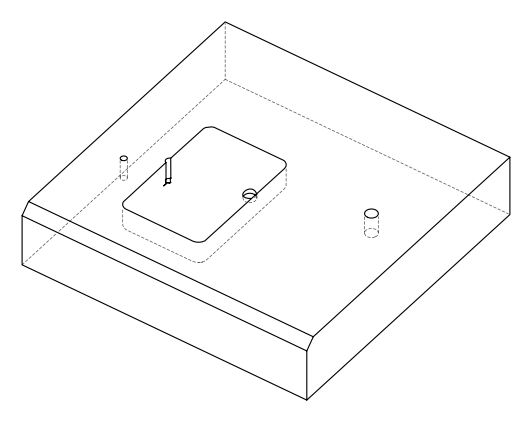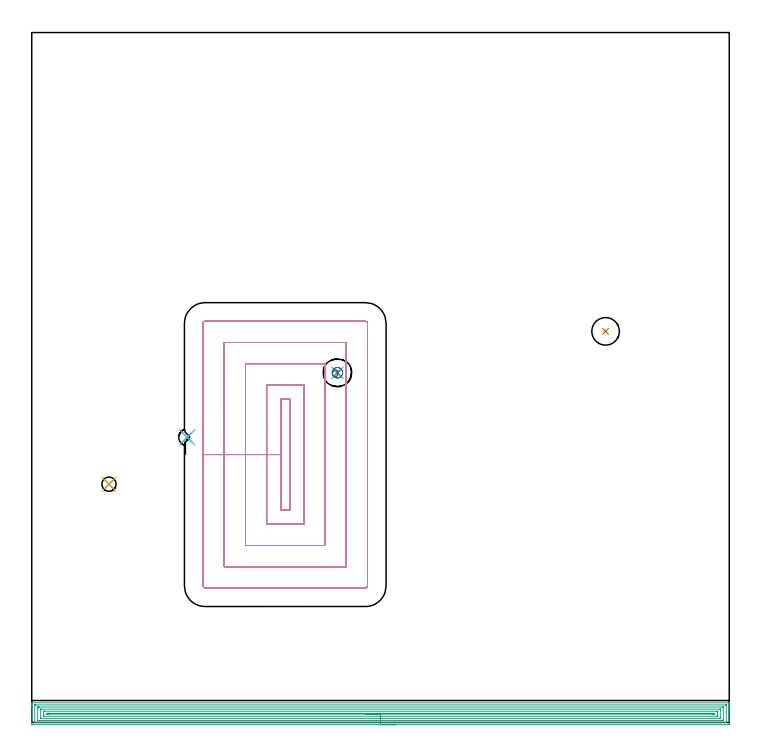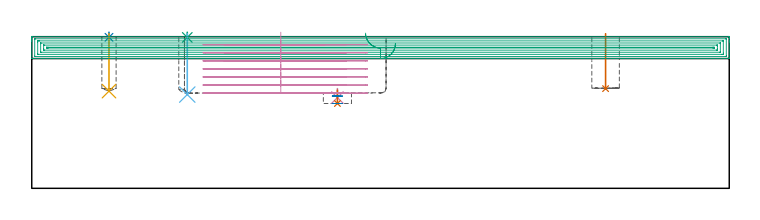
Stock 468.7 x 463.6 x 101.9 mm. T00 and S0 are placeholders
(PLAN: 10 operations, 7 tool changes, 50.4 min)
(1 INDEXABLE_INSERT_DRILL_BLIND_HOLE_FROM_SOLID | STEP1POCKET | NXT0302_008 | 0.15 min | 9300 mm3)
(2 SPOT_DRILL | STEP1POCKET_1 | NXT0321_9005460120000 | 0.03 min | 0 mm3)
(3 SPOT_DRILL_1 | STEP1POCKET_2 | NXT0321_9005460120000 | 0.03 min | 1 mm3)
(4 SPOT_DRILL_2 | STEP1POCKET_3 | NXT0321_9005460120000 | 0.06 min | 4451 mm3)
(5 DRILL_BLIND_HOLE_INTO_CENTER | STEP1POCKET_1 | NXT0301_067 | 0.16 min | 2545 mm3)
(6 DRILL_BLIND_HOLE_INTO_CENTER_1 | STEP1POCKET_2 | UGT0301_225 | 0.17 min | 3716 mm3)
(7 DRILL_BLIND_HOLE_INTO_CENTER_2 | STEP1POCKET_3 | NXT0301_128 | 0.05 min | 486 mm3)
(8 MILL_ROUGH_BLIND_HOLE_CONTOUR | STEP1POCKET_3 | UGT0201_129 | Spiral | 0.29 min | 3470 mm3)
(9 AREA_MILL | FG_CHAMFER_SURFACE | UGT0205_001 | 22.7 min | 50639 mm3)
(10 MILL_RECTANGULAR_POCKET | POCKET_RECTANGULAR_STRAIGHT | NXT0201_007 | Follow Part, ap 6.25, ae 75% | 26.79 min | 1031757 mm3)
(TOOL NXT0302_008 | Index. Insert Drill 18.5mm [880-D1850L25-05] | D18.5 PA176 FL93 Z2)
(TOOL NXT0321_9005460120000 | NC Spot Drill, 142deg, 12mm, Carbide, Uncoated | D12 PA142 FL30 Z2)
(TOOL NXT0301_067 | Carbide Drill 9.6mm [860.1-0960-029A1-MM 2214] | D9.6 PA140 FL47 Z2)
(TOOL UGT0301_225 | Twist Drill 11.4 mm | D11.4 PA118 FL92 Z2)
(TOOL NXT0301_128 | Carbide Drill 12mm [861.1-1200-036A1-GP GC34] | D12 PA150 FL37.4 Z2)
(TOOL UGT0201_129 | Carbide End Mill 11.9 | D11.9 FL15 Z4)
(TOOL UGT0205_001 | Chamfer Mill 20 x 3 x 45 deg. | D20 FL50 Z2)
(TOOL NXT0201_007 | ENDMILL 25mm [R216.25-25050GCK54P 1620] | D25 R3 FL54 Z5)
(OP 1 INDEXABLE_INSERT_DRILL_BLIND_HOLE_FROM_SOLID)
G17 G21 G94 G90
T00 M6
G54
G17 G0 G90 X385.6 Y262.8 S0 M3
G43 Z111.9 H1
G94 G81 G98 Z67. F250. R103.9
G80
M5
M2
(OP 2 SPOT_DRILL)
G17 G21 G94 G90
T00 M6
G54
G17 G0 G90 X51.9 Y160.1 S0 M3
G43 Z111.9 H0
G94 G81 G98 Z101.487 F250. R104.9
G80
M5
M2
(OP 3 SPOT_DRILL_1)
G17 G21 G94 G90
T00 M6
G54
G17 G0 G90 X104.5 Y191.6 S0 M3
G43 Z111.9 H0
G94 G81 G98 Z101.409 F250. R104.9
G80
M5
M2
(OP 4 SPOT_DRILL_2)
G17 G21 G94 G90
T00 M6
G54
G17 G0 G90 X205.4 Y235. S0 M3
G43 Z111.9 H0
G94 G81 G98 Z61. F250. R67.
G80
M5
M2
(OP 5 DRILL_BLIND_HOLE_INTO_CENTER)
G17 G21 G94 G90
T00 M6
G54
G17 G0 G90 X51.9 Y160.1 S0 M3
G43 Z111.9 H1
G94 G81 G98 Z65.3 F250. R103.9
G80
M5
M2
(OP 6 DRILL_BLIND_HOLE_INTO_CENTER_1)
G17 G21 G94 G90
T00 M6
G54
G17 G0 G90 X104.5 Y191.6 S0 M3
G43 Z111.9 H0
G94 G81 G98 Z63. F250. R103.9
G80
M5
M2
(OP 7 DRILL_BLIND_HOLE_INTO_CENTER_2)
G17 G21 G94 G90
T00 M6
G54
G17 G0 G90 X205.4 Y235. S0 M3
G43 Z111.9 H1
G94 G81 G98 Z57. F250. R66.
G80
M5
M2
(OP 8 MILL_ROUGH_BLIND_HOLE_CONTOUR)
G17 G21 G94 G90
T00 M6
G54
G17 G0 G90 X205.4 Y235. S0 M3
G43 Z111.9 H0
Z62.
G94 G3 X205.943 Y235.719 R0.565 F250.
X204.921 Y236.683 R1.372
X202.504 Y235.752 R2.339
X202.424 Y233.157 R2.349
X207.243 Y232.024 R3.5
X202.424 Y233.157 R-3.5
X204.833 Y232.591 R1.75
X205.4 Y235. R1.75
G0 Z57.
G3 X205.943 Y235.719 R0.565
X204.921 Y236.683 R1.372
X202.504 Y235.752 R2.339
X202.424 Y233.157 R2.349
X207.243 Y232.024 R3.5
X202.424 Y233.157 R-3.5
X204.833 Y232.591 R1.75
X205.4 Y235. R1.75
G0 Z111.9
M5
M2
(OP 9 AREA_MILL)
G17 G21 G94 G90
T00 M6
G54
G17 G0 G90 X244.35 Y-1.5 S1061 M3
G43 Z111.9 H0
Z97.2
G94 G1 X244.312 Z96.328 F250.
X244.198 Z95.464
X244.009 Z94.612
X243.747 Z93.78
X243.413 Z92.974
X243.01 Z92.2
X242.541 Z91.464
X242.01 Z90.772
X241.421 Z90.129
X240.778 Z89.54
X240.086 Z89.008
X239.35 Z88.54
X238.576 Z88.137
X237.77 Z87.803
X236.938 Z87.541
X236.086 Z87.352
X235.222 Z87.238
X234.35 Z87.2
X0.624
X0.087 Y-1.495 Z87.203
X0.01 Y-1.492 Z87.206
X0. Y-1.41 Z87.288
Y10.222 Z98.917
Y10.75 Z99.447
Y11.097 Z99.793
Y11.625 Z100.321
Y11.971 Z100.666
Y12.665 Z101.364
Y12.919 Z101.619
X0.001 Y13.06 Z101.753
X0.005 Y13.142 Z101.833
X0.01 Y13.197 Z101.888
X0.177 Y13.2 Z101.9
X468.523
X468.69 Y13.197 Z101.888
X468.697 Y13.062 Z101.754
X468.7 Y12.919 Z101.619
Y12.665 Z101.365
Y11.971 Z100.666
Y10.75 Z99.447
Y10.222 Z98.917
Y9.612 Z98.307
Y-1.146 Z87.551
X468.697 Y-1.413 Z87.285
X468.69 Y-1.492 Z87.205
X468.609 Y-1.499 Z87.199
X468.076 Y-1.5 Z87.2
X234.35
Y-0.086 Z88.614
X2.221 Y-0.085 Z88.615
X2.057 Y-0.082 Z88.618
X2.019 Y-0.079 Z88.621
X2.009 Y-0.076 Z88.624
X2.006 Y-0.065 Z88.635
X2.003 Y-0.032 Z88.668
X2. Y0.131 Z88.831
Y11.499 Z100.199
X2.002 Y11.634 Z100.334
X2.007 Y11.741 Z100.441
X2.01 Y11.772 Z100.472
X2.02 Y11.779 Z100.479
X2.06 Y11.78 Z100.48
X2.412 Y11.784 Z100.484
X2.602 Y11.785 Z100.485
X466.479
X466.643 Y11.782 Z100.482
X466.681 Y11.779 Z100.479
X466.69 Y11.776 Z100.476
X466.694 Y11.765 Z100.465
X466.697 Y11.732 Z100.432
X466.7 Y11.569 Z100.269
Y0.2 Z88.9
X466.698 Y0.066 Z88.766
X466.693 Y-0.041 Z88.659
X466.69 Y-0.072 Z88.628
X466.68 Y-0.079 Z88.621
X466.64 Y-0.08 Z88.62
X466.288 Y-0.085 Z88.615
X466.098 Y-0.086 Z88.614
X234.35
Y1.328 Z90.028
X4.351 Y1.329 Z90.029
X4.199 Y1.33 Z90.03
X4.048 Y1.334 Z90.034
X4.013 Y1.335 Z90.035
X4.008 Y1.361 Z90.061
X4.003 Y1.413 Z90.113
X4.001 Y1.477 Z90.177
X4. Y9.543 Z98.243
X4.004 Y10.222 Z98.922
X4.007 Y10.32 Z99.02
X4.01 Y10.362 Z99.062
X4.053 Y10.365 Z99.065
X4.199 Y10.368 Z99.068
X4.941 Y10.371 Z99.071
X5.093
X464.349
X464.501 Y10.37 Z99.07
X464.652 Y10.366 Z99.066
X464.687 Y10.365 Z99.065
X464.692 Y10.339 Z99.039
X464.697 Y10.287 Z98.987
X464.699 Y10.222 Z98.922
X464.7 Y2.157 Z90.857
X464.696 Y1.477 Z90.177
X464.693 Y1.38 Z90.08
X464.69 Y1.338 Z90.038
X464.647 Y1.335 Z90.035
X464.501 Y1.332 Z90.032
X463.759 Y1.329 Z90.029
X463.607 Y1.328 Z90.028
X234.35
Y2.743 Z91.443
X6.145
X6.094 Y2.744 Z91.444
X6.042 Y2.748 Z91.448
X6.01 Y2.753 Z91.453
X6.007 Y2.799 Z91.499
X6. Y3.214 Z91.914
Y8.473 Z97.173
X6.008 Y8.904 Z97.604
X6.011 Y8.95 Z97.65
X6.09 Y8.954 Z97.654
X6.221 Y8.956 Z97.656
X462.555 Y8.957 Z97.657
X462.606 Y8.956 Z97.656
X462.658 Y8.952 Z97.652
X462.69 Y8.947 Z97.647
X462.693 Y8.901 Z97.601
X462.7 Y8.486 Z97.186
Y3.226 Z91.926
X462.692 Y2.796 Z91.496
X462.689 Y2.75 Z91.45
X462.61 Y2.746 Z91.446
X462.479 Y2.744 Z91.444
X234.35 Y2.743 Z91.443
Y4.157 Z92.857
X8.611
X8.235 Y4.16 Z92.86
X8.047 Y4.163 Z92.863
X8.01 Y4.164 Z92.864
X8.006 Y4.198 Z92.898
X8.004 Y4.252 Z92.952
X8. Y4.755 Z93.455
Y4.975 Z93.675
Y7.378 Z96.078
X8.003 Y7.472 Z96.172
X8.007 Y7.528 Z96.228
X8.011 Y7.537 Z96.237
X8.016 Y7.539 Z96.239
X8.041 Y7.541 Z96.241
X8.25 Y7.543 Z96.243
X8.668
X460.089
X460.465 Y7.54 Z96.24
X460.653 Y7.537 Z96.237
X460.69 Y7.535 Z96.235
X460.694 Y7.502 Z96.202
X460.696 Y7.448 Z96.148
X460.7 Y6.945 Z95.645
Y6.724 Z95.424
Y5.196 Z93.896
Y4.322 Z93.022
X460.697 Y4.228 Z92.928
X460.693 Y4.172 Z92.872
X460.689 Y4.163 Z92.863
X460.684 Y4.16 Z92.86
X460.659 Y4.159 Z92.859
X460.45 Y4.157 Z92.857
X460.032
X234.35
Y5.571 Z94.271
X11.35
X10.74 Y5.572 Z94.272
X10.456 Y5.574 Z94.274
X10.171 Y5.578 Z94.278
X10.01 Y5.589 Z94.289
X10.006 Y5.701 Z94.401
X10.005 Y5.85 Z94.55
X10.008 Y6.073 Z94.773
X10.01 Y6.122 Z94.822
X10.076 Y6.125 Z94.825
X10.173 Y6.127 Z94.827
X10.456 Y6.128 Z94.828
X11.065 Y6.129 Z94.829
X457.35
X457.96 Y6.128 Z94.828
X458.244 Y6.126 Z94.826
X458.529 Y6.122 Z94.822
X458.69 Y6.111 Z94.811
X458.694 Y5.999 Z94.699
X458.695 Y5.85 Z94.55
X458.692 Y5.627 Z94.327
X458.69 Y5.578 Z94.278
X458.624 Y5.575 Z94.275
X458.527 Y5.573 Z94.273
X458.244 Y5.572 Z94.272
X457.635 Y5.571 Z94.271
X234.35
X233.478 Z94.309
X232.613 Z94.423
X231.762 Z94.612
X230.93 Z94.874
X230.124 Z95.208
X229.35 Z95.611
X228.614 Z96.08
X227.922 Z96.611
X227.279 Z97.2
X226.69 Z97.843
X226.158 Z98.535
X225.69 Z99.271
X225.287 Z100.045
X224.953 Z100.851
X224.691 Z101.683
X224.502 Z102.535
X224.388 Z103.4
X224.35 Z104.271
G0 Z111.9
M5
M2
(OP 10 MILL_RECTANGULAR_POCKET)
G17 G21 G94 G90
T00 M6
G54
G17 G0 G90 X167.35 Y211.402 S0 M3
G43 Z111.9 H1
Z104.9
G94 G1 Y196.974 Z101.034 F250.
Y180. Z96.486
Y142.65 F500.
X173.35
Y217.35
X167.35
Y196.974
Y180.
X157.85
Y133.15
X182.85
Y226.85
X157.85
Y196.974
Y180.
X143.6
Y118.9
X197.1
Y241.1
X143.6
Y196.974
Y180.
X129.35
Y104.65
X211.35
Y255.35
X129.35
Y180.
X115.1
Y91.8
G3 X116.5 Y90.4 R1.4
G1 X224.2
G3 X225.6 Y91.8 R1.4
G1 Y268.2
G3 X224.2 Y269.6 R1.4
G1 X116.5
G3 X115.1 Y268.2 R1.4
G1 Y180.
Y179.
G0 X167.35 Y211.402 Z99.486
G1 Y196.974 Z95.62 F250.
Y180. Z91.071
Y142.65 F500.
X173.35
Y217.35
X167.35
Y196.974
Y180.
X157.85
Y133.15
X182.85
Y226.85
X157.85
Y196.974
Y180.
X143.6
Y118.9
X197.1
Y241.1
X143.6
Y196.974
Y180.
X129.35
Y104.65
X211.35
Y255.35
X129.35
Y180.
X115.1
Y91.8
G3 X116.5 Y90.4 R1.4
G1 X224.2
G3 X225.6 Y91.8 R1.4
G1 Y268.2
G3 X224.2 Y269.6 R1.4
G1 X116.5
G3 X115.1 Y268.2 R1.4
G1 Y180.
Y179.
G0 X167.35 Y211.402 Z94.071
G1 Y196.974 Z90.205 F250.
Y180. Z85.657
Y142.65 F500.
X173.35
Y217.35
X167.35
Y196.974
Y180.
X157.85
Y133.15
X182.85
Y226.85
X157.85
Y196.974
Y180.
X143.6
Y118.9
X197.1
Y241.1
X143.6
Y196.974
Y180.
X129.35
Y104.65
X211.35
Y255.35
X129.35
Y180.
X115.1
Y91.8
G3 X116.5 Y90.4 R1.4
G1 X224.2
G3 X225.6 Y91.8 R1.4
G1 Y268.2
G3 X224.2 Y269.6 R1.4
G1 X116.5
G3 X115.1 Y268.2 R1.4
G1 Y180.
Y179.
G0 X167.35 Y211.402 Z88.657
G1 Y196.974 Z84.791 F250.
Y180. Z80.243
Y142.65 F500.
X173.35
Y217.35
X167.35
Y196.974
Y180.
X157.85
Y133.15
X182.85
Y226.85
X157.85
Y196.974
Y180.
X143.6
Y118.9
X197.1
Y241.1
X143.6
Y196.974
Y180.
X129.35
Y104.65
X211.35
Y255.35
X129.35
Y180.
X115.1
Y91.8
G3 X116.5 Y90.4 R1.4
G1 X224.2
G3 X225.6 Y91.8 R1.4
G1 Y268.2
G3 X224.2 Y269.6 R1.4
G1 X116.5
G3 X115.1 Y268.2 R1.4
G1 Y180.
Y179.
G0 X167.35 Y211.402 Z83.243
G1 Y196.974 Z79.377 F250.
Y180. Z74.829
Y142.65 F500.
X173.35
Y217.35
X167.35
Y196.974
Y180.
X157.85
Y133.15
X182.85
Y226.85
X157.85
Y196.974
Y180.
X143.6
Y118.9
X197.1
Y241.1
X143.6
Y196.974
Y180.
X129.35
Y104.65
X211.35
Y255.35
X129.35
Y180.
X115.1
Y91.8
G3 X116.5 Y90.4 R1.4
G1 X224.2
G3 X225.6 Y91.8 R1.4
G1 Y268.2
G3 X224.2 Y269.6 R1.4
G1 X116.5
G3 X115.1 Y268.2 R1.4
G1 Y180.
Y179.
G0 X167.35 Y211.402 Z77.829
G1 Y196.974 Z73.962 F250.
Y180. Z69.414
Y142.65 F500.
X173.35
Y217.35
X167.35
Y196.974
Y180.
X157.85
Y133.15
X182.85
Y226.85
X157.85
Y196.974
Y180.
X143.6
Y118.9
X197.1
Y241.1
X143.6
Y196.974
Y180.
X129.35
Y104.65
X211.35
Y255.35
X129.35
Y180.
X115.1
Y91.8
G3 X116.5 Y90.4 R1.4
G1 X224.2
G3 X225.6 Y91.8 R1.4
G1 Y268.2
G3 X224.2 Y269.6 R1.4
G1 X116.5
G3 X115.1 Y268.2 R1.4
G1 Y180.
Y179.
G0 X167.35 Y211.402 Z72.414
G1 Y196.974 Z68.548 F250.
Y180. Z64.
Y142.65 F500.
X173.35
Y217.35
X167.35
Y196.974
Y180.
X157.85
Y133.15
X182.85
Y226.85
X157.85
Y196.974
Y180.
X143.6
Y118.9
X197.1
Y241.1
X143.6
Y196.974
Y180.
X129.35
Y104.65
X211.35
Y255.35
X129.35
Y180.
X115.1
Y91.8
G3 X116.5 Y90.4 R1.4
G1 X224.2
G3 X225.6 Y91.8 R1.4
G1 Y268.2
G3 X224.2 Y269.6 R1.4
G1 X116.5
G3 X115.1 Y268.2 R1.4
G1 Y180.
Y179.
G0 Z111.9
M5
M2
